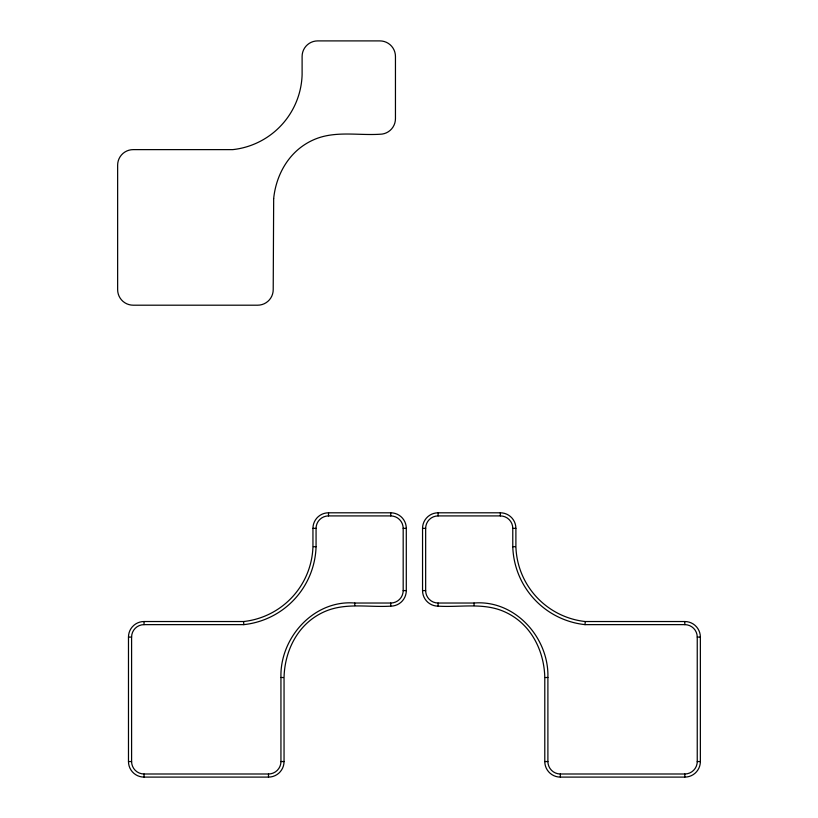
<?xml version="1.0" encoding="UTF-8"?>
<svg xmlns="http://www.w3.org/2000/svg" width="818" height="818" viewBox="0 0 818 818"><rect width="100%" height="100%" fill="white"/><g stroke="black" fill="none" stroke-linecap="round" stroke-linejoin="round"><path stroke-width="1.23" d="M283.488 677.539L280.942 677.509L280.942 761.548A12.444 12.444 0 0 1 268.498 773.992L144.04 773.992A12.444 12.444 0 0 1 131.596 761.548L131.596 637.089A12.444 12.444 0 0 1 144.04 624.635L243.795 624.635A80.9 80.9 0 0 0 316.065 546.721L316.065 528.356A12.444 12.444 0 0 1 328.509 515.913L390.738 515.913A12.444 12.444 0 0 1 403.182 528.356L403.182 590.586A12.444 12.444 0 0 1 390.738 603.03L354.808 603.03C313.877 599.594 279.756 637.784 280.942 677.468M354.756 605.576L354.808 603.03M545.35 677.539L547.896 677.509L547.896 761.548A12.444 12.444 0 0 0 560.34 773.992L684.799 773.992A12.444 12.444 0 0 0 697.243 761.548L697.243 637.089A12.444 12.444 0 0 0 684.799 624.635L585.044 624.635L585.187 621.977M585.044 624.635A80.9 80.9 0 0 1 512.774 546.721L512.774 528.356A12.444 12.444 0 0 0 500.33 515.913L438.1 515.913A12.444 12.444 0 0 0 425.657 528.356L425.657 590.586A12.444 12.444 0 0 0 438.1 603.03L474.031 603.03C514.962 599.594 549.082 637.784 547.896 677.468M512.774 546.721L515.442 546.68M328.509 512.804L390.738 512.804A15.552 15.552 0 0 1 406.29 528.356L406.29 590.586A15.552 15.552 0 0 1 390.738 606.148C370.033 607.467 348.294 602.938 328.274 610.156A63.456 63.456 0 0 0 310.165 620.412C293.192 634.144 284.5 656.046 284.05 677.549L284.05 761.548A15.552 15.552 0 0 1 268.498 777.1L144.04 777.1A15.552 15.552 0 0 1 128.477 761.548L128.477 637.089A15.552 15.552 0 0 1 144.04 621.527L243.631 621.527A77.782 77.782 0 0 0 312.946 546.68L312.946 528.356A15.552 15.552 0 0 1 328.509 512.804L328.509 515.913M438.1 512.804L500.33 512.804A15.552 15.552 0 0 1 515.892 528.356L515.892 546.68A77.782 77.782 0 0 0 585.207 621.527L684.799 621.527A15.552 15.552 0 0 1 700.361 637.089L700.361 761.548A15.552 15.552 0 0 1 684.799 777.1L560.34 777.1A15.552 15.552 0 0 1 544.788 761.548L544.788 677.549C544.338 656.046 535.647 634.144 518.673 620.412A63.456 63.456 0 0 0 500.565 610.156C480.544 602.938 458.806 607.467 438.1 606.148A15.552 15.552 0 0 1 422.548 590.586L422.548 528.356A15.552 15.552 0 0 1 438.1 512.804L438.1 515.913M312.967 528.356L316.065 528.356M403.182 528.356L406.28 528.356M422.558 528.356L425.657 528.356M512.774 528.356L515.872 528.356M403.182 590.586L406.28 590.586M422.558 590.586L425.657 590.586M128.498 637.089L131.596 637.089M697.243 637.089L700.341 637.089M128.498 761.548L131.596 761.548M280.942 761.548L284.04 761.548M544.798 761.548L547.896 761.548M697.243 761.548L700.341 761.548M313.396 546.68L316.065 546.721M243.652 621.977L243.795 624.635M474.082 605.576L474.031 603.03M684.799 621.537L684.799 624.635M684.799 773.992L684.799 777.09M560.34 773.992L560.34 777.09M500.33 512.814L500.33 515.913M438.1 603.03L438.1 606.128M390.738 512.814L390.738 515.913M390.738 603.03L390.738 606.128M268.498 773.992L268.498 777.09M144.04 621.537L144.04 624.635M144.04 773.992L144.04 777.09M273.672 198.529L273.212 289.644A15.552 15.552 0 0 1 257.66 305.196L133.201 305.196A15.552 15.552 0 0 1 117.639 289.644L117.639 165.185A15.552 15.552 0 0 1 133.201 149.622L232.793 149.622A77.782 77.782 0 0 0 302.108 74.775L302.108 56.452A15.552 15.552 0 0 1 317.67 40.9L379.9 40.9A15.552 15.552 0 0 1 395.452 56.452L395.452 118.682A15.552 15.552 0 0 1 379.9 134.244C359.194 135.563 337.456 131.033 317.435 138.252A63.456 63.456 0 0 0 299.327 148.508C284.275 160.717 275.605 179.459 273.672 198.529"/></g></svg>
